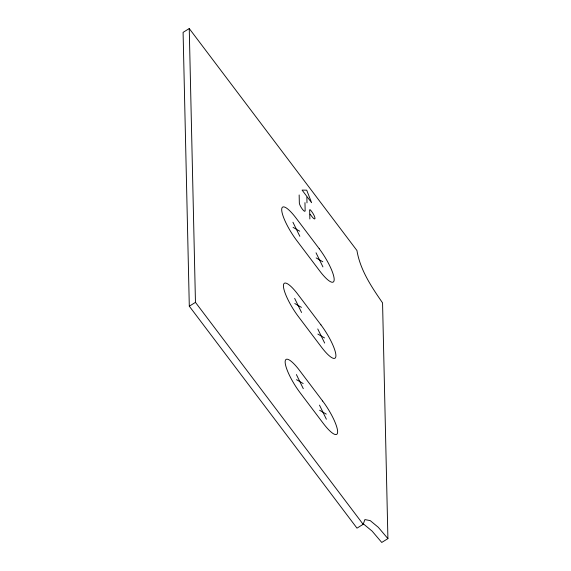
<?xml version="1.0" encoding="UTF-8"?>
<svg xmlns="http://www.w3.org/2000/svg" width="571" height="571" viewBox="0 0 571 571"><rect width="100%" height="100%" fill="white"/><g stroke="black" fill="none" stroke-linecap="round" stroke-linejoin="round"><path stroke-width="0.86" d="M387.909 538.624L382.563 302.894C371.543 286.92 360.173 270.012 356.939 250.512L189.251 28.55L183.091 32.376L189.301 306.192L356.989 528.146L363.156 524.321L364.905 519.574L370.229 520.624L378.302 527.311L387.909 538.624L381.749 542.45L372.142 531.137L364.062 524.449L362.542 524.149M189.301 306.192L195.46 302.366L189.251 28.55M293.059 227.358L299.725 231.205M316.148 257.921L322.815 261.768M294.786 303.522L301.452 307.369M317.876 334.085L324.542 337.939M296.513 379.686L303.18 383.534M319.603 410.249L326.269 414.103M306.506 195.953L302.088 190.1L306.698 190.172L311.595 202.691L306.841 196.395L306.991 202.862M310.082 214.161L311.809 216.452A5.746 1.335 58.2 0 0 314.992 218.293A5.746 1.335 58.2 0 0 311.702 211.563L311.209 210.906A2.798 0.65 58.2 0 0 309.66 210.014L309.86 218.978M195.46 302.366L363.156 524.321M316.034 252.796L322.929 266.9M292.937 222.226L299.839 236.33M317.762 328.96L324.656 343.064M294.665 298.39L301.567 312.494M319.489 405.125L326.384 419.228M296.399 374.562L303.294 388.665M304.964 202.648L305.15 210.713A5.16 1.199 58.2 0 1 302.295 209.065A5.16 1.199 58.2 0 1 299.34 203.026L299.154 194.961M319.232 248.735L296.135 218.172A26.095 6.067 58.2 0 0 281.696 209.828A26.095 6.067 58.2 0 0 296.642 240.391L319.731 270.954A26.095 6.067 58.2 0 0 334.178 279.298A26.095 6.067 58.2 0 0 319.232 248.735M320.959 324.906L297.862 294.336A26.095 6.067 58.2 0 0 283.423 285.992A26.095 6.067 58.2 0 0 298.369 316.555L321.459 347.118A26.095 6.067 58.2 0 0 335.905 355.462A26.095 6.067 58.2 0 0 320.959 324.906M322.686 401.07L299.597 370.5A26.095 6.067 58.2 0 0 285.15 362.157A26.095 6.067 58.2 0 0 300.096 392.72L323.193 423.282A26.095 6.067 58.2 0 0 337.632 431.626A26.095 6.067 58.2 0 0 322.686 401.07"/></g></svg>
